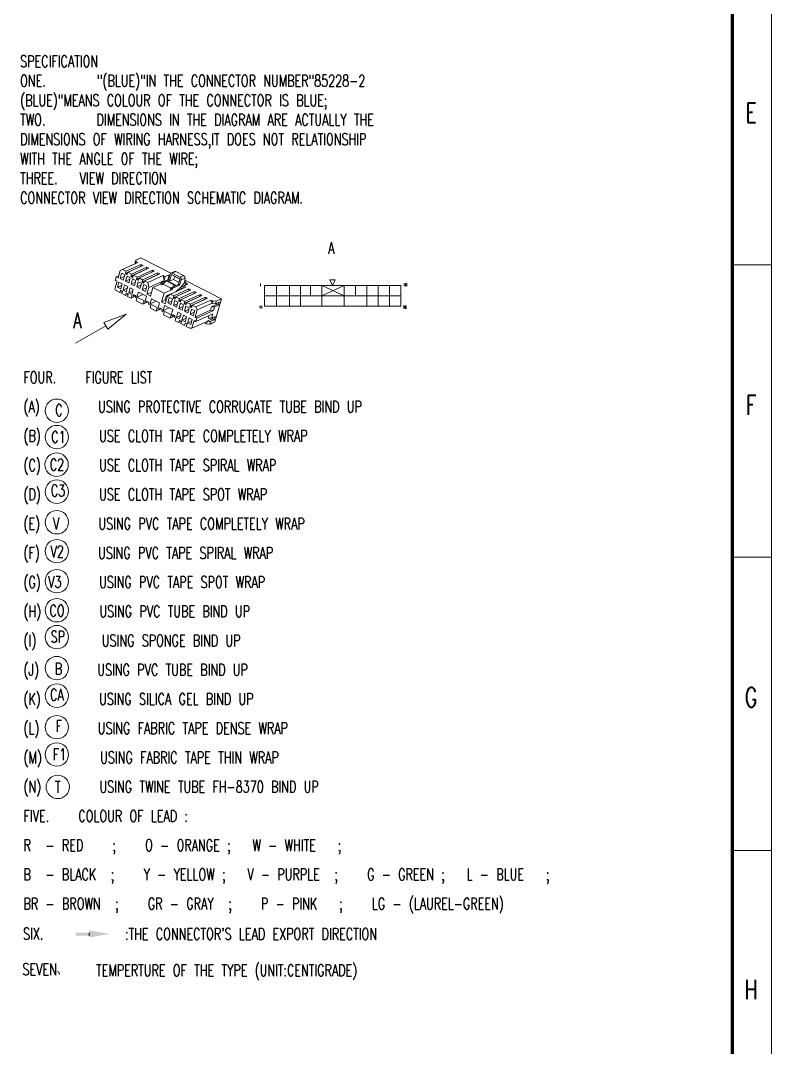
# Model space of a CAD drawing. Header units: millimetres. Extents: x 3123 to 4312, y 321 to 1162.
# Drawn here: x 4118.9 to 4311.6, y 584.9 to 848.4 of the extents above; entities that cross this region are included whole.
import ezdxf

# ---------------------------------------------------------------- set-up
doc = ezdxf.new("R2010")
doc.units = ezdxf.units.MM
doc.layers.add('0Filament', color=7, linetype='Continuous', lineweight=20)
doc.layers.add('2FRAM', color=2, linetype='Continuous', lineweight=70)
doc.styles.add('HZ', font='TXT', dxfattribs={"width": 0.7, "height": 4, "bigfont": 'HZTXT'})

msp = doc.modelspace()

# ---------------------------------------------------------------- hatches: boundary and pattern name
at = {"layer": '0Filament'}
msp.add_hatch(color=256, dxfattribs=at).paths.add_polyline_path([(4136.489, 614.388), (4133.083, 614.388), (4133.083, 613.612), (4136.489, 613.612)])

# ---------------------------------------------------------------- linework, layer by layer
for p, q in [((4311.557, 321.382), (4311.557, 1162.382)), ((4311.555, 785.712), (4301.653, 785.712)), ((4161.047, 781.79), (4170.439, 776.994)), ((4140.284, 770.969), (4145.98, 773.103)), ((4145.98, 773.103), (4141.284, 769.237)), ((4140.284, 770.969), (4141.284, 769.237)), ((4311.557, 710.682), (4301.654, 710.682)), ((4311.583, 635.441), (4301.598, 635.441))]:
    msp.add_line(p, q, dxfattribs=at)
at = {"layer": '0Filament', "ltscale": 0.214814}
for p, q in [((4144.447, 784.231), (4148.36, 786.007)), ((4145.086, 784.507), (4148.998, 786.283)), ((4151.156, 784.578), (4147.244, 782.803)), ((4152.734, 784.375), (4148.821, 782.6)), ((4153.224, 784.125), (4149.311, 782.349)), ((4151.577, 781.192), (4155.49, 782.968)), ((4157.375, 778.232), (4161.287, 780.007)), ((4163.405, 778.324), (4159.492, 776.548)), ((4163.553, 778.85), (4159.641, 777.075)), ((4164.043, 778.6), (4160.131, 776.824)), ((4164.982, 778.12), (4161.07, 776.345)), ((4163.866, 774.917), (4167.779, 776.692)), ((4162.885, 769.445), (4166.797, 771.221))]:
    msp.add_line(p, q, dxfattribs=at)
at = {"layer": '0Filament', "ltscale": 0.214816}
for p, q in [((4149.727, 785.308), (4145.815, 783.533)), ((4149.876, 785.835), (4145.964, 784.059)), ((4150.366, 785.585), (4146.453, 783.809)), ((4151.305, 785.105), (4147.392, 783.329)), ((4151.795, 784.855), (4147.882, 783.079)), ((4152.585, 783.849), (4148.673, 782.073)), ((4154.014, 783.119), (4150.102, 781.343)), ((4154.163, 783.646), (4150.25, 781.87)), ((4154.653, 783.395), (4150.74, 781.62)), ((4151.83, 779.933), (4155.742, 781.709)), ((4161.976, 779.053), (4158.063, 777.278)), ((4162.124, 779.58), (4158.212, 777.804)), ((4164.834, 777.594), (4160.921, 775.818)), ((4165.472, 777.87), (4161.56, 776.095)), ((4166.411, 777.391), (4162.499, 775.615)), ((4166.263, 776.864), (4162.35, 775.089)), ((4166.901, 777.141), (4162.989, 775.365)), ((4164.208, 774.14), (4168.12, 775.916))]:
    msp.add_line(p, q, dxfattribs=at)
at = {"layer": '0Filament', "ltscale": 0.034189}
for p, q in [((4148.476, 786.952), (4148.291, 786.294)), ((4147.453, 777.828), (4147.268, 777.169)), ((4148.76, 777.16), (4148.574, 776.502)), ((4150.475, 776.285), (4150.289, 775.626)), ((4152.353, 775.326), (4152.167, 774.667)), ((4168.12, 775.801), (4168.305, 776.459)), ((4169.135, 776.402), (4168.949, 775.744)), ((4153.719, 773.875), (4153.904, 774.533)), ((4155.597, 772.916), (4155.782, 773.574)), ((4157.311, 772.04), (4157.497, 772.699)), ((4158.618, 771.373), (4158.803, 772.031)), ((4167.664, 771.181), (4167.478, 770.523))]:
    msp.add_line(p, q, dxfattribs=at)
at = {"layer": '0Filament', "ltscale": 0.014991}
msp.add_line((4148.341, 785.998), (4148.291, 786.294), dxfattribs=at)
at = {"layer": '0Filament', "ltscale": 0.027351}
for p, q in [((4148.36, 786.007), (4148.508, 786.533)), ((4149.727, 785.308), (4149.876, 785.835)), ((4145.964, 784.059), (4145.815, 783.533)), ((4146.453, 783.809), (4146.305, 783.282)), ((4147.882, 783.079), (4147.734, 782.553)), ((4152.585, 783.849), (4152.734, 784.375)), ((4154.014, 783.119), (4154.163, 783.646)), ((4148.821, 782.6), (4148.673, 782.073)), ((4150.25, 781.87), (4150.102, 781.343)), ((4150.74, 781.62), (4150.592, 781.093)), ((4144.579, 779.145), (4144.43, 778.618)), ((4146.008, 778.415), (4145.859, 777.889)), ((4146.498, 778.165), (4146.349, 777.638)), ((4158.063, 777.278), (4158.212, 777.804)), ((4161.976, 779.053), (4162.124, 779.58)), ((4164.834, 777.594), (4164.982, 778.12)), ((4166.263, 776.864), (4166.411, 777.391)), ((4159.492, 776.548), (4159.641, 777.075)), ((4159.982, 776.298), (4160.131, 776.824)), ((4160.921, 775.818), (4161.07, 776.345)), ((4161.411, 775.568), (4161.56, 776.095)), ((4162.35, 775.089), (4162.499, 775.615)), ((4162.84, 774.838), (4162.989, 775.365)), ((4168.12, 775.916), (4168.269, 776.442)), ((4160.026, 770.654), (4160.175, 771.18)), ((4160.966, 770.174), (4161.114, 770.701)), ((4161.455, 769.924), (4161.604, 770.451))]:
    msp.add_line(p, q, dxfattribs=at)
at = {"layer": '0Filament', "ltscale": 0.034777}
for p, q in [((4148.36, 786.007), (4148.998, 786.283)), ((4144.447, 784.231), (4145.086, 784.507))]:
    msp.add_line(p, q, dxfattribs=at)
at = {"layer": '0Filament', "ltscale": 0.071605}
for p, q in [((4149.78, 787.544), (4148.476, 786.952)), ((4170.439, 776.994), (4169.135, 776.402)), ((4168.782, 771.115), (4167.478, 770.523))]:
    msp.add_line(p, q, dxfattribs=at)
at = {"layer": '0Filament', "ltscale": 0.020395}
msp.add_line((4148.545, 786.55), (4148.476, 786.952), dxfattribs=at)
at = {"layer": '0Filament', "ltscale": 0.002009}
for p, q in [((4148.545, 786.55), (4148.508, 786.533)), ((4168.305, 776.459), (4168.269, 776.442))]:
    msp.add_line(p, q, dxfattribs=at)
at = {"layer": '0Filament', "ltscale": 0.027506}
for p, q in [((4148.998, 786.283), (4148.508, 786.533)), ((4149.876, 785.835), (4150.366, 785.585)), ((4151.305, 785.105), (4151.795, 784.855)), ((4152.734, 784.375), (4153.224, 784.125)), ((4154.163, 783.646), (4154.653, 783.395)), ((4162.614, 779.33), (4162.124, 779.58)), ((4164.043, 778.6), (4163.553, 778.85)), ((4166.901, 777.141), (4166.411, 777.391)), ((4168.269, 776.442), (4167.779, 776.692))]:
    msp.add_line(p, q, dxfattribs=at)
at = {"layer": '0Filament', "ltscale": 0.000609419}
for p, q in [((4149.727, 785.308), (4149.732, 785.297)), ((4166.267, 776.853), (4166.263, 776.864))]:
    msp.add_line(p, q, dxfattribs=at)
at = {"layer": '0Filament', "ltscale": 0.43274}
for p, q in [((4149.78, 787.544), (4157.488, 783.608)), ((4181.478, 775.113), (4181.478, 780.453)), ((4181.478, 780.453), (4216.448, 780.453)), ((4184.628, 775.113), (4184.628, 780.453)), ((4187.906, 775.113), (4187.906, 780.453)), ((4190.734, 775.113), (4190.734, 780.453)), ((4193.306, 777.783), (4193.306, 780.453)), ((4196.198, 775.113), (4196.198, 780.453)), ((4201.984, 777.783), (4196.198, 780.453)), ((4196.198, 777.783), (4201.984, 780.453)), ((4198.271, 781.837), (4199.655, 781.837)), ((4198.271, 781.837), (4198.963, 780.453)), ((4198.963, 780.453), (4199.655, 781.837)), ((4201.984, 775.113), (4201.984, 780.453)), ((4204.877, 777.783), (4204.877, 780.453)), ((4207.769, 775.113), (4207.769, 780.453)), ((4210.662, 775.113), (4210.662, 780.453)), ((4213.555, 775.113), (4213.555, 780.453)), ((4216.448, 775.113), (4216.448, 780.453)), ((4181.478, 777.783), (4216.448, 777.783)), ((4181.478, 775.113), (4216.448, 775.113))]:
    msp.add_line(p, q, dxfattribs=at)
at = {"layer": '0Filament', "ltscale": 0.032344}
msp.add_line((4144.068, 782.885), (4143.479, 782.618), dxfattribs=at)
at = {"layer": '0Filament', "ltscale": 0.09573}
msp.add_line((4143.928, 782.388), (4144.447, 784.231), dxfattribs=at)
at = {"layer": '0Filament', "ltscale": 0.068379}
for p, q in [((4144.82, 783.564), (4144.449, 782.248)), ((4144.177, 781.282), (4143.806, 779.966)), ((4146.422, 780.136), (4146.052, 778.819)), ((4147.065, 782.417), (4146.694, 781.101)), ((4147.678, 782.105), (4147.307, 780.788)), ((4149.923, 780.958), (4149.552, 779.642)), ((4151.24, 777.675), (4150.869, 776.359)), ((4152.526, 777.019), (4152.155, 775.702)), ((4154.608, 775.955), (4154.237, 774.639)), ((4155.894, 775.299), (4155.524, 773.982)), ((4156.697, 775.993), (4157.068, 777.309)), ((4158.943, 774.846), (4159.314, 776.163)), ((4159.555, 774.533), (4159.926, 775.85)), ((4160.984, 773.804), (4161.355, 775.12)), ((4160.341, 771.522), (4160.712, 772.838)), ((4161.801, 773.387), (4162.172, 774.703)), ((4162.587, 770.375), (4162.958, 771.692))]:
    msp.add_line(p, q, dxfattribs=at)
at = {"layer": '0Filament', "ltscale": 0.058808}
for p, q in [((4144.449, 782.248), (4145.52, 782.734)), ((4145.878, 781.518), (4146.949, 782.004)), ((4148.736, 780.059), (4149.807, 780.545)), ((4145.235, 779.236), (4146.306, 779.722)), ((4146.664, 778.507), (4147.735, 778.993)), ((4150.165, 779.329), (4151.236, 779.815)), ((4156.697, 775.993), (4157.768, 776.479)), ((4160.984, 773.804), (4162.055, 774.29)), ((4161.77, 770.792), (4162.841, 771.279))]:
    msp.add_line(p, q, dxfattribs=at)
at = {"layer": '0Filament', "ltscale": 0.045844}
for p, q in [((4144.82, 783.564), (4145.636, 783.147)), ((4145.878, 781.518), (4146.694, 781.101)), ((4150.536, 780.645), (4151.352, 780.228)), ((4146.664, 778.507), (4147.481, 778.09)), ((4147.035, 779.823), (4147.851, 779.406)), ((4150.165, 779.329), (4150.981, 778.912)), ((4157.068, 777.309), (4157.885, 776.892)), ((4158.126, 775.263), (4158.943, 774.846)), ((4159.926, 775.85), (4160.743, 775.433)), ((4161.355, 775.12), (4162.172, 774.703)), ((4158.912, 772.252), (4159.729, 771.835)), ((4159.283, 773.568), (4160.1, 773.151)), ((4160.984, 773.804), (4161.801, 773.387)), ((4162.413, 773.074), (4163.23, 772.657)), ((4162.784, 774.39), (4163.601, 773.973))]:
    msp.add_line(p, q, dxfattribs=at)
at = {"layer": '0Filament', "ltscale": 0.049281}
msp.add_line((4145.086, 784.507), (4145.964, 784.059), dxfattribs=at)
at = {"layer": '0Filament', "ltscale": 0.068378}
for p, q in [((4145.636, 783.147), (4145.266, 781.831)), ((4146.249, 782.834), (4145.878, 781.518)), ((4144.993, 780.865), (4144.623, 779.549)), ((4145.606, 780.553), (4145.235, 779.236)), ((4148.494, 781.688), (4148.123, 780.371)), ((4149.107, 781.375), (4148.736, 780.059)), ((4150.536, 780.645), (4150.165, 779.329)), ((4151.352, 780.228), (4150.981, 778.912)), ((4147.035, 779.823), (4146.664, 778.507)), ((4147.851, 779.406), (4147.481, 778.09)), ((4149.158, 778.739), (4148.787, 777.423)), ((4157.514, 775.576), (4157.885, 776.892)), ((4158.126, 775.263), (4158.497, 776.579)), ((4160.372, 774.116), (4160.743, 775.433)), ((4157.977, 774.235), (4157.606, 772.919)), ((4158.912, 772.252), (4159.283, 773.568)), ((4159.729, 771.835), (4160.1, 773.151)), ((4161.158, 771.105), (4161.529, 772.421)), ((4161.77, 770.792), (4162.141, 772.109)), ((4162.413, 773.074), (4162.784, 774.39)), ((4163.23, 772.657), (4163.601, 773.973))]:
    msp.add_line(p, q, dxfattribs=at)
at = {"layer": '0Filament', "ltscale": 0.007071}
for p, q in [((4145.872, 783.403), (4145.815, 783.533)), ((4148.73, 781.944), (4148.673, 782.073)), ((4150.159, 781.214), (4150.102, 781.343)), ((4146.441, 778.294), (4146.498, 778.165)), ((4148.515, 777.701), (4148.458, 777.83)), ((4151.863, 775.991), (4151.806, 776.121)), ((4158.12, 777.148), (4158.063, 777.278)), ((4159.549, 776.419), (4159.492, 776.548)), ((4160.978, 775.689), (4160.921, 775.818)), ((4162.407, 774.959), (4162.35, 775.089)), ((4155.293, 774.24), (4155.236, 774.369)), ((4160.118, 771.31), (4160.175, 771.18))]:
    msp.add_line(p, q, dxfattribs=at)
at = {"layer": '0Filament', "ltscale": 0.029403}
for p, q in [((4146.408, 783.646), (4145.872, 783.403)), ((4150.694, 781.457), (4150.159, 781.214))]:
    msp.add_line(p, q, dxfattribs=at)
at = {"layer": '0Filament', "ltscale": 0.018336}
for p, q in [((4146.199, 783.236), (4145.872, 783.403)), ((4150.486, 781.047), (4150.159, 781.214)), ((4155.49, 781.006), (4155.164, 781.173)), ((4157.212, 781.787), (4156.885, 781.954))]:
    msp.add_line(p, q, dxfattribs=at)
at = {"layer": '0Filament', "ltscale": 0.005882}
for p, q in [((4146.306, 783.285), (4146.199, 783.236)), ((4149.164, 781.826), (4149.057, 781.777)), ((4161.412, 775.571), (4161.305, 775.522))]:
    msp.add_line(p, q, dxfattribs=at)
at = {"layer": '0Filament', "ltscale": 0.005796}
for p, q in [((4146.305, 783.282), (4146.199, 783.236)), ((4147.734, 782.553), (4147.628, 782.507)), ((4149.163, 781.823), (4149.057, 781.777)), ((4150.592, 781.093), (4150.486, 781.047)), ((4144.579, 779.145), (4144.685, 779.191)), ((4146.008, 778.415), (4146.114, 778.461)), ((4148.009, 778.06), (4147.903, 778.013)), ((4151.275, 776.392), (4151.169, 776.346)), ((4158.553, 777.028), (4158.447, 776.982)), ((4159.982, 776.298), (4159.876, 776.252)), ((4161.411, 775.568), (4161.305, 775.522)), ((4154.705, 774.64), (4154.598, 774.594)), ((4158.053, 772.931), (4157.946, 772.885)), ((4159.685, 771.431), (4159.791, 771.477)), ((4161.114, 770.701), (4161.22, 770.747))]:
    msp.add_line(p, q, dxfattribs=at)
at = {"layer": '0Filament', "ltscale": 0.045843}
for p, q in [((4146.249, 782.834), (4147.065, 782.417)), ((4145.606, 780.553), (4146.422, 780.136)), ((4147.307, 780.788), (4148.123, 780.371)), ((4149.107, 781.375), (4149.923, 780.958)), ((4143.806, 779.966), (4144.623, 779.549)), ((4156.697, 775.993), (4157.514, 775.576)), ((4158.497, 776.579), (4159.314, 776.163)), ((4159.555, 774.533), (4160.372, 774.116)), ((4162.141, 772.109), (4162.958, 771.692)), ((4160.341, 771.522), (4161.158, 771.105))]:
    msp.add_line(p, q, dxfattribs=at)
at = {"layer": '0Filament', "ltscale": 0.052719}
for p, q in [((4146.453, 783.809), (4147.392, 783.329)), ((4149.311, 782.349), (4150.25, 781.87)), ((4151.329, 778.157), (4152.268, 777.678)), ((4160.131, 776.824), (4161.07, 776.345)), ((4161.56, 776.095), (4162.499, 775.615)), ((4160.026, 770.654), (4160.966, 770.174)), ((4161.455, 769.924), (4162.394, 769.445))]:
    msp.add_line(p, q, dxfattribs=at)
at = {"layer": '0Filament', "ltscale": 0.027352}
for p, q in [((4147.392, 783.329), (4147.244, 782.803)), ((4151.156, 784.578), (4151.305, 785.105)), ((4149.311, 782.349), (4149.163, 781.823)), ((4145.069, 778.895), (4144.92, 778.368)), ((4158.553, 777.028), (4158.702, 777.554)), ((4163.405, 778.324), (4163.553, 778.85)), ((4159.537, 770.904), (4159.685, 771.431))]:
    msp.add_line(p, q, dxfattribs=at)
at = {"layer": '0Filament', "ltscale": 0.00707}
for p, q in [((4147.301, 782.673), (4147.244, 782.803)), ((4145.012, 779.024), (4145.069, 778.895)), ((4158.559, 772.572), (4158.502, 772.701)), ((4161.547, 770.58), (4161.604, 770.451))]:
    msp.add_line(p, q, dxfattribs=at)
at = {"layer": '0Filament', "ltscale": 0.029405}
for p, q in [((4147.837, 782.916), (4147.301, 782.673)), ((4149.266, 782.187), (4148.73, 781.944)), ((4158.656, 777.391), (4158.12, 777.148)), ((4160.085, 776.662), (4159.549, 776.419)), ((4161.514, 775.932), (4160.978, 775.689)), ((4162.943, 775.202), (4162.407, 774.959))]:
    msp.add_line(p, q, dxfattribs=at)
at = {"layer": '0Filament', "ltscale": 0.018338}
for p, q in [((4147.628, 782.507), (4147.301, 782.673)), ((4149.057, 781.777), (4148.73, 781.944)), ((4155.145, 780.62), (4154.819, 780.787)), ((4159.743, 780.495), (4159.416, 780.661)), ((4161.473, 780.919), (4161.8, 780.752)), ((4144.685, 779.191), (4145.012, 779.024)), ((4146.114, 778.461), (4146.441, 778.294)), ((4157.676, 779.327), (4157.35, 779.494)), ((4158.022, 779.713), (4157.695, 779.88)), ((4158.447, 776.982), (4158.12, 777.148)), ((4159.876, 776.252), (4159.549, 776.419)), ((4161.305, 775.522), (4160.978, 775.689)), ((4162.734, 774.792), (4162.407, 774.959)), ((4159.791, 771.477), (4160.118, 771.31)), ((4161.22, 770.747), (4161.547, 770.58))]:
    msp.add_line(p, q, dxfattribs=at)
at = {"layer": '0Filament', "ltscale": 0.052721}
for p, q in [((4147.882, 783.079), (4148.821, 782.6)), ((4158.702, 777.554), (4159.641, 777.075)), ((4155.126, 776.218), (4156.065, 775.739))]:
    msp.add_line(p, q, dxfattribs=at)
at = {"layer": '0Filament', "ltscale": 0.000608721}
for p, q in [((4151.156, 784.578), (4151.161, 784.567)), ((4161.981, 779.042), (4161.976, 779.053)), ((4163.409, 778.313), (4163.405, 778.324))]:
    msp.add_line(p, q, dxfattribs=at)
at = {"layer": '0Filament', "ltscale": 0.000608106}
for p, q in [((4152.585, 783.849), (4152.59, 783.838)), ((4164.838, 777.583), (4164.834, 777.594))]:
    msp.add_line(p, q, dxfattribs=at)
at = {"layer": '0Filament', "ltscale": 0.000608805}
msp.add_line((4154.014, 783.119), (4154.019, 783.108), dxfattribs=at)
at = {"layer": '0Filament', "ltscale": 0.064202}
for p, q in [((4155.49, 782.968), (4155.742, 781.709)), ((4151.577, 781.192), (4151.83, 779.933))]:
    msp.add_line(p, q, dxfattribs=at)
at = {"layer": '0Filament', "ltscale": 0.029798}
for p, q in [((4155.49, 782.968), (4156.02, 782.697)), ((4160.756, 780.278), (4161.287, 780.007)), ((4151.806, 776.121), (4151.275, 776.392)), ((4155.236, 774.369), (4154.705, 774.64))]:
    msp.add_line(p, q, dxfattribs=at)
at = {"layer": '0Filament', "ltscale": 0.051322}
msp.add_line((4155.742, 781.709), (4156.02, 782.697), dxfattribs=at)
at = {"layer": '0Filament', "ltscale": 0.057285}
for p, q in [((4157.064, 783.17), (4156.02, 782.697)), ((4161.8, 780.752), (4160.756, 780.278))]:
    msp.add_line(p, q, dxfattribs=at)
at = {"layer": '0Filament', "ltscale": 0.067625}
msp.add_line((4157.064, 783.17), (4156.697, 781.869), dxfattribs=at)
at = {"layer": '0Filament', "ltscale": 0.072937}
for p, q in [((4156.885, 781.954), (4157.281, 783.358)), ((4159.743, 780.495), (4160.139, 781.899))]:
    msp.add_line(p, q, dxfattribs=at)
at = {"layer": '0Filament', "ltscale": 0.008064}
msp.add_line((4157.064, 783.17), (4157.207, 783.097), dxfattribs=at)
at = {"layer": '0Filament', "ltscale": 0.074706}
for p, q in [((4157.212, 781.787), (4157.617, 783.225)), ((4159.416, 780.661), (4159.822, 782.1))]:
    msp.add_line(p, q, dxfattribs=at)
at = {"layer": '0Filament', "ltscale": 0.051281}
msp.add_line((4158.416, 784.029), (4157.482, 783.605), dxfattribs=at)
at = {"layer": '0Filament', "ltscale": 0.123776}
for p, q in [((4157.617, 783.225), (4159.822, 782.1)), ((4158.46, 780.495), (4156.255, 781.621)), ((4158.59, 780.554), (4156.385, 781.68))]:
    msp.add_line(p, q, dxfattribs=at)
at = {"layer": '0Filament', "ltscale": 0.050123}
for p, q in [((4157.813, 783.588), (4158.726, 784.003)), ((4160.767, 782.96), (4159.854, 782.546))]:
    msp.add_line(p, q, dxfattribs=at)
at = {"layer": '0Filament', "ltscale": 0.114608}
for p, q in [((4159.854, 782.546), (4157.813, 783.588)), ((4160.767, 782.96), (4158.726, 784.003))]:
    msp.add_line(p, q, dxfattribs=at)
at = {"layer": '0Filament', "ltscale": 0.013681}
msp.add_line((4158.477, 782.786), (4158.44, 782.515), dxfattribs=at)
at = {"layer": '0Filament', "ltscale": 0.074931}
msp.add_line((4158.466, 782.706), (4159.8, 782.024), dxfattribs=at)
at = {"layer": '0Filament', "ltscale": 0.102568}
msp.add_line((4143.124, 779.536), (4143.681, 781.511), dxfattribs=at)
at = {"layer": '0Filament', "ltscale": 0.045585}
for p, q in [((4143.232, 781.74), (4143.479, 782.618)), ((4167.637, 774.089), (4167.885, 774.967)), ((4168.715, 774.91), (4168.467, 774.033)), ((4163.89, 771.19), (4164.138, 772.068))]:
    msp.add_line(p, q, dxfattribs=at)
at = {"layer": '0Filament', "ltscale": 0.025213}
for p, q in [((4143.232, 781.74), (4143.681, 781.511)), ((4143.479, 782.618), (4143.928, 782.388)), ((4163.441, 771.42), (4163.89, 771.19)), ((4168.18, 771.848), (4168.629, 771.619))]:
    msp.add_line(p, q, dxfattribs=at)
at = {"layer": '0Filament', "ltscale": 0.05881}
for p, q in [((4143.806, 779.966), (4144.877, 780.452)), ((4147.307, 780.788), (4148.378, 781.274)), ((4158.126, 775.263), (4159.197, 775.749)), ((4159.555, 774.533), (4160.626, 775.02)), ((4158.912, 772.252), (4159.983, 772.738)), ((4162.413, 773.074), (4163.484, 773.56)), ((4160.341, 771.522), (4161.412, 772.008))]:
    msp.add_line(p, q, dxfattribs=at)
at = {"layer": '0Filament', "ltscale": 0.045842}
for p, q in [((4144.177, 781.282), (4144.993, 780.865)), ((4144.449, 782.248), (4145.266, 781.831)), ((4147.678, 782.105), (4148.494, 781.688)), ((4148.736, 780.059), (4149.552, 779.642)), ((4145.235, 779.236), (4146.052, 778.819)), ((4160.712, 772.838), (4161.529, 772.421)), ((4161.77, 770.792), (4162.587, 770.375))]:
    msp.add_line(p, q, dxfattribs=at)
at = {"layer": '0Filament', "ltscale": 0.00588}
for p, q in [((4147.735, 782.555), (4147.628, 782.507)), ((4158.554, 777.03), (4158.447, 776.982)), ((4159.983, 776.3), (4159.876, 776.252)), ((4162.841, 774.841), (4162.734, 774.792))]:
    msp.add_line(p, q, dxfattribs=at)
at = {"layer": '0Filament', "ltscale": 0.005881}
msp.add_line((4150.593, 781.096), (4150.486, 781.047), dxfattribs=at)
at = {"layer": '0Filament', "ltscale": 0.04699}
msp.add_line((4150.74, 781.62), (4151.577, 781.192), dxfattribs=at)
at = {"layer": '0Filament', "ltscale": 0.105414}
for p, q in [((4154.819, 780.787), (4152.899, 779.915)), ((4157.676, 779.327), (4155.757, 778.456))]:
    msp.add_line(p, q, dxfattribs=at)
at = {"layer": '0Filament', "ltscale": 0.025904}
for p, q in [((4155.164, 781.173), (4154.819, 780.787)), ((4155.852, 781.17), (4155.507, 780.784))]:
    msp.add_line(p, q, dxfattribs=at)
at = {"layer": '0Filament', "ltscale": 0.025903}
for p, q in [((4155.49, 781.006), (4155.145, 780.62)), ((4157.695, 779.88), (4157.35, 779.494)), ((4158.022, 779.713), (4157.676, 779.327))]:
    msp.add_line(p, q, dxfattribs=at)
at = {"layer": '0Filament', "ltscale": 0.01987}
msp.add_line((4155.507, 780.784), (4155.145, 780.62), dxfattribs=at)
at = {"layer": '0Filament', "ltscale": 0.094519}
for p, q in [((4156.885, 781.954), (4155.164, 781.173)), ((4159.743, 780.495), (4158.022, 779.713))]:
    msp.add_line(p, q, dxfattribs=at)
at = {"layer": '0Filament', "ltscale": 0.019872}
for p, q in [((4155.852, 781.17), (4155.49, 781.006)), ((4158.057, 780.044), (4157.695, 779.88))]:
    msp.add_line(p, q, dxfattribs=at)
at = {"layer": '0Filament', "ltscale": 0.115485}
msp.add_line((4157.564, 779.734), (4155.507, 780.784), dxfattribs=at)
at = {"layer": '0Filament', "ltscale": 0.030221}
for p, q in [((4156.255, 781.621), (4155.852, 781.17)), ((4158.46, 780.495), (4158.057, 780.044))]:
    msp.add_line(p, q, dxfattribs=at)
at = {"layer": '0Filament', "ltscale": 0.00716}
for p, q in [((4156.385, 781.68), (4156.255, 781.621)), ((4158.59, 780.554), (4158.46, 780.495))]:
    msp.add_line(p, q, dxfattribs=at)
at = {"layer": '0Filament', "ltscale": 0.030122}
msp.add_line((4157.212, 781.787), (4156.663, 781.538), dxfattribs=at)
at = {"layer": '0Filament', "ltscale": 0.067138}
msp.add_line((4158.124, 781.972), (4156.901, 781.417), dxfattribs=at)
at = {"layer": '0Filament', "ltscale": 0.023647}
msp.add_line((4158.488, 780.24), (4158.057, 780.044), dxfattribs=at)
at = {"layer": '0Filament', "ltscale": 0.019928}
msp.add_line((4158.375, 782.282), (4158.124, 781.972), dxfattribs=at)
at = {"layer": '0Filament', "ltscale": 0.081558}
msp.add_line((4158.124, 781.972), (4159.577, 781.23), dxfattribs=at)
at = {"layer": '0Filament', "ltscale": 0.01214}
for p, q in [((4158.375, 782.282), (4158.44, 782.515)), ((4160.906, 780.989), (4160.972, 781.223))]:
    msp.add_line(p, q, dxfattribs=at)
at = {"layer": '0Filament', "ltscale": 0.051}
msp.add_line((4159.416, 780.661), (4158.488, 780.24), dxfattribs=at)
at = {"layer": '0Filament', "ltscale": 0.016533}
msp.add_line((4158.59, 780.554), (4158.488, 780.24), dxfattribs=at)
at = {"layer": '0Filament', "ltscale": 0.066593}
msp.add_line((4160.906, 780.989), (4160.068, 779.953), dxfattribs=at)
at = {"layer": '0Filament', "ltscale": 0.053937}
msp.add_line((4161.121, 782.345), (4160.139, 781.899), dxfattribs=at)
at = {"layer": '0Filament', "ltscale": 0.021432}
msp.add_line((4160.695, 780.062), (4160.313, 780.257), dxfattribs=at)
at = {"layer": '0Filament', "ltscale": 0.030493}
msp.add_line((4160.591, 779.691), (4160.756, 780.278), dxfattribs=at)
at = {"layer": '0Filament', "ltscale": 0.056592}
msp.add_line((4161.121, 782.345), (4160.972, 781.223), dxfattribs=at)
at = {"layer": '0Filament', "ltscale": 0.018434}
msp.add_line((4160.997, 781.413), (4161.325, 781.246), dxfattribs=at)
at = {"layer": '0Filament', "ltscale": 0.042221}
msp.add_line((4161.325, 781.246), (4161.096, 780.433), dxfattribs=at)
at = {"layer": '0Filament', "ltscale": 0.017929}
msp.add_line((4161.325, 781.246), (4161.473, 780.919), dxfattribs=at)
at = {"layer": '0Filament', "ltscale": 0.018765}
msp.add_line((4161.473, 780.919), (4161.371, 780.557), dxfattribs=at)
at = {"layer": '0Filament', "ltscale": 0.017676}
msp.add_line((4143.124, 779.536), (4143.267, 779.213), dxfattribs=at)
at = {"layer": '0Filament', "ltscale": 0.065326}
msp.add_line((4143.267, 779.213), (4144.43, 778.618), dxfattribs=at)
at = {"layer": '0Filament', "ltscale": 0.034779}
for p, q in [((4144.43, 778.618), (4145.064, 778.906)), ((4145.859, 777.889), (4146.493, 778.176)), ((4159.537, 770.904), (4160.17, 771.192)), ((4162.394, 769.445), (4162.885, 769.445))]:
    msp.add_line(p, q, dxfattribs=at)
at = {"layer": '0Filament', "ltscale": 0.05272}
msp.add_line((4144.92, 778.368), (4145.859, 777.889), dxfattribs=at)
at = {"layer": '0Filament', "ltscale": 0.051573}
for p, q in [((4146.349, 777.638), (4147.268, 777.169)), ((4158.618, 771.373), (4159.537, 770.904))]:
    msp.add_line(p, q, dxfattribs=at)
at = {"layer": '0Filament', "ltscale": 0.067787}
msp.add_line((4147.268, 777.169), (4148.502, 777.73), dxfattribs=at)
at = {"layer": '0Filament', "ltscale": 0.019484}
for p, q in [((4147.453, 777.828), (4147.8, 777.65)), ((4148.413, 777.338), (4148.76, 777.16)), ((4157.497, 772.699), (4157.844, 772.521)), ((4158.456, 772.209), (4158.803, 772.031))]:
    msp.add_line(p, q, dxfattribs=at)
at = {"layer": '0Filament', "ltscale": 0.018866}
for p, q in [((4147.903, 778.013), (4147.8, 777.65)), ((4157.844, 772.521), (4157.946, 772.885))]:
    msp.add_line(p, q, dxfattribs=at)
at = {"layer": '0Filament', "ltscale": 0.029366}
for p, q in [((4147.8, 777.65), (4148.335, 777.893)), ((4151.067, 775.982), (4151.601, 776.225)), ((4154.496, 774.231), (4155.031, 774.474)), ((4157.844, 772.521), (4158.379, 772.764))]:
    msp.add_line(p, q, dxfattribs=at)
at = {"layer": '0Filament', "ltscale": 0.025215}
for p, q in [((4148.458, 777.83), (4148.009, 778.06)), ((4169.23, 775.578), (4169.68, 775.348)), ((4158.502, 772.701), (4158.053, 772.931))]:
    msp.add_line(p, q, dxfattribs=at)
at = {"layer": '0Filament', "ltscale": 0.018868}
for p, q in [((4148.515, 777.701), (4148.413, 777.338)), ((4154.496, 774.231), (4154.598, 774.594)), ((4158.456, 772.209), (4158.559, 772.572))]:
    msp.add_line(p, q, dxfattribs=at)
at = {"layer": '0Filament', "ltscale": 0.085718}
for p, q in [((4148.787, 777.423), (4150.348, 778.131)), ((4152.155, 775.702), (4153.716, 776.411))]:
    msp.add_line(p, q, dxfattribs=at)
at = {"layer": '0Filament', "ltscale": 0.1169}
for p, q in [((4148.787, 777.423), (4150.869, 776.359)), ((4152.155, 775.702), (4154.237, 774.639)), ((4152.526, 777.019), (4154.608, 775.955)), ((4155.894, 775.299), (4157.977, 774.235))]:
    msp.add_line(p, q, dxfattribs=at)
at = {"layer": '0Filament', "ltscale": 0.116899}
for p, q in [((4149.158, 778.739), (4151.24, 777.675)), ((4155.524, 773.982), (4157.606, 772.919))]:
    msp.add_line(p, q, dxfattribs=at)
at = {"layer": '0Filament', "ltscale": 0.092272}
msp.add_line((4151.83, 779.933), (4151.329, 778.157), dxfattribs=at)
at = {"layer": '0Filament', "ltscale": 0.067629}
msp.add_line((4152.561, 778.716), (4151.329, 778.157), dxfattribs=at)
at = {"layer": '0Filament', "ltscale": 0.116243}
msp.add_line((4152.268, 777.678), (4152.899, 779.915), dxfattribs=at)
at = {"layer": '0Filament', "ltscale": 0.160451}
msp.add_line((4155.757, 778.456), (4152.899, 779.915), dxfattribs=at)
at = {"layer": '0Filament', "ltscale": 0.116244}
msp.add_line((4155.126, 776.218), (4155.757, 778.456), dxfattribs=at)
at = {"layer": '0Filament', "ltscale": 0.092273}
msp.add_line((4156.566, 777.515), (4156.065, 775.739), dxfattribs=at)
at = {"layer": '0Filament', "ltscale": 0.04101}
msp.add_line((4156.544, 777.818), (4157.291, 778.157), dxfattribs=at)
at = {"layer": '0Filament', "ltscale": 0.054054}
msp.add_line((4157.375, 778.232), (4156.566, 777.515), dxfattribs=at)
at = {"layer": '0Filament', "ltscale": 0.046988}
msp.add_line((4157.375, 778.232), (4158.212, 777.804), dxfattribs=at)
at = {"layer": '0Filament', "ltscale": 0.214815}
msp.add_line((4162.614, 779.33), (4158.702, 777.554), dxfattribs=at)
at = {"layer": '0Filament', "ltscale": 0.082202}
msp.add_line((4160.068, 779.953), (4158.817, 778.886), dxfattribs=at)
at = {"layer": '0Filament', "ltscale": 0.026143}
msp.add_line((4160.408, 779.608), (4159.943, 779.846), dxfattribs=at)
at = {"layer": '0Filament', "ltscale": 0.027507}
msp.add_line((4165.472, 777.87), (4164.982, 778.12), dxfattribs=at)
at = {"layer": '0Filament', "ltscale": 0.09627}
for p, q in [((4148.574, 776.502), (4150.289, 775.626)), ((4155.597, 772.916), (4157.311, 772.04))]:
    msp.add_line(p, q, dxfattribs=at)
at = {"layer": '0Filament', "ltscale": 0.072225}
for p, q in [((4150.289, 775.626), (4151.604, 776.223)), ((4153.719, 773.875), (4155.034, 774.472))]:
    msp.add_line(p, q, dxfattribs=at)
at = {"layer": '0Filament', "ltscale": 0.033237}
for p, q in [((4150.475, 776.285), (4151.067, 775.982)), ((4151.761, 775.628), (4152.353, 775.326)), ((4153.904, 774.533), (4154.496, 774.231)), ((4155.19, 773.877), (4155.782, 773.574))]:
    msp.add_line(p, q, dxfattribs=at)
at = {"layer": '0Filament', "ltscale": 0.018867}
for p, q in [((4151.169, 776.346), (4151.067, 775.982)), ((4151.863, 775.991), (4151.761, 775.628)), ((4155.19, 773.877), (4155.293, 774.24))]:
    msp.add_line(p, q, dxfattribs=at)
at = {"layer": '0Filament', "ltscale": 0.060866}
msp.add_line((4155.126, 776.218), (4156.235, 776.721), dxfattribs=at)
at = {"layer": '0Filament', "ltscale": 0.011182}
msp.add_line((4156.235, 776.721), (4156.035, 776.823), dxfattribs=at)
at = {"layer": '0Filament', "ltscale": 0.005795}
msp.add_line((4162.84, 774.838), (4162.734, 774.792), dxfattribs=at)
at = {"layer": '0Filament', "ltscale": 0.049282}
msp.add_line((4162.989, 775.365), (4163.866, 774.917), dxfattribs=at)
at = {"layer": '0Filament', "ltscale": 0.042425}
msp.add_line((4163.866, 774.917), (4164.208, 774.14), dxfattribs=at)
at = {"layer": '0Filament', "ltscale": 0.042426}
msp.add_line((4167.779, 776.692), (4168.12, 775.916), dxfattribs=at)
at = {"layer": '0Filament', "ltscale": 0.073893}
for p, q in [((4167.885, 774.967), (4169.23, 775.578)), ((4166.834, 771.237), (4168.18, 771.848))]:
    msp.add_line(p, q, dxfattribs=at)
at = {"layer": '0Filament', "ltscale": 0.041588}
for p, q in [((4167.885, 774.967), (4168.715, 774.91)), ((4168.12, 775.801), (4168.949, 775.744)), ((4168.305, 776.459), (4169.135, 776.402)), ((4167.637, 774.089), (4168.467, 774.033)), ((4166.834, 771.237), (4167.664, 771.181)), ((4167.069, 772.071), (4167.899, 772.014))]:
    msp.add_line(p, q, dxfattribs=at)
at = {"layer": '0Filament', "ltscale": 0.052988}
msp.add_line((4169.68, 775.348), (4168.715, 774.91), dxfattribs=at)
at = {"layer": '0Filament', "ltscale": 0.305424}
msp.add_line((4170.439, 776.994), (4168.782, 771.115), dxfattribs=at)
at = {"layer": '0Filament', "ltscale": 0.052987}
for p, q in [((4169.914, 776.182), (4168.949, 775.744)), ((4168.864, 772.452), (4167.899, 772.014)), ((4168.629, 771.619), (4167.664, 771.181))]:
    msp.add_line(p, q, dxfattribs=at)
at = {"layer": '0Filament', "ltscale": 0.017504}
for p, q in [((4169.23, 775.578), (4169.325, 775.915)), ((4168.18, 771.848), (4168.275, 772.185))]:
    msp.add_line(p, q, dxfattribs=at)
at = {"layer": '0Filament', "ltscale": 0.043305}
msp.add_line((4169.914, 776.182), (4169.68, 775.348), dxfattribs=at)
at = {"layer": '0Filament', "ltscale": 0.0871}
msp.add_line((4152.167, 774.667), (4153.719, 773.875), dxfattribs=at)
at = {"layer": '0Filament', "ltscale": 0.085717}
msp.add_line((4155.524, 773.982), (4157.085, 774.691), dxfattribs=at)
at = {"layer": '0Filament', "ltscale": 0.067786}
msp.add_line((4157.311, 772.04), (4158.546, 772.601), dxfattribs=at)
at = {"layer": '0Filament', "ltscale": 0.095729}
msp.add_line((4163.689, 772.297), (4164.208, 774.14), dxfattribs=at)
at = {"layer": '0Filament', "ltscale": 0.216823}
msp.add_line((4167.637, 774.089), (4163.689, 772.297), dxfattribs=at)
at = {"layer": '0Filament', "ltscale": 0.025214}
msp.add_line((4163.689, 772.297), (4164.138, 772.068), dxfattribs=at)
at = {"layer": '0Filament', "ltscale": 0.237729}
for p, q in [((4168.22, 773.155), (4163.89, 771.19)), ((4168.467, 774.033), (4164.138, 772.068))]:
    msp.add_line(p, q, dxfattribs=at)
at = {"layer": '0Filament', "ltscale": 0.033459}
msp.add_line((4167.069, 772.071), (4167.25, 772.715), dxfattribs=at)
at = {"layer": '0Filament', "ltscale": 0.059261}
msp.add_line((4168.22, 773.155), (4167.899, 772.014), dxfattribs=at)
at = {"layer": '0Filament', "ltscale": 0.043307}
msp.add_line((4168.864, 772.452), (4168.629, 771.619), dxfattribs=at)
at = {"layer": '0Filament', "ltscale": 0.102567}
msp.add_line((4162.885, 769.445), (4163.441, 771.42), dxfattribs=at)
at = {"layer": '0Filament', "ltscale": 0.030987}
msp.add_line((4166.017, 770.866), (4166.569, 770.585), dxfattribs=at)
at = {"layer": '0Filament', "ltscale": 0.022794}
msp.add_line((4166.692, 771.023), (4166.569, 770.585), dxfattribs=at)
at = {"layer": '0Filament', "ltscale": 0.045584}
msp.add_line((4166.569, 770.585), (4167.478, 770.523), dxfattribs=at)
at = {"layer": '0Filament', "ltscale": 0.002423}
msp.add_line((4166.692, 771.023), (4166.735, 771.001), dxfattribs=at)
at = {"layer": '0Filament', "ltscale": 0.002548}
msp.add_line((4166.721, 771.021), (4166.772, 771.018), dxfattribs=at)
at = {"layer": '0Filament', "ltscale": 0.011396}
msp.add_line((4166.735, 771.001), (4166.797, 771.221), dxfattribs=at)
at = {"layer": '0Filament', "ltscale": 0.011397}
msp.add_line((4166.772, 771.018), (4166.834, 771.237), dxfattribs=at)
at = {"layer": '0Filament', "ltscale": 0.003742}
msp.add_line((4167.651, 770.537), (4167.584, 770.571), dxfattribs=at)
at = {"layer": '0Filament', "ltscale": 0.003153}
msp.add_line((4167.651, 770.537), (4167.648, 770.6), dxfattribs=at)
at = {"layer": '0Filament', "ltscale": 0.028643}
msp.add_line((4168.172, 770.773), (4167.651, 770.537), dxfattribs=at)
at = {"layer": '0Filament', "ltscale": 0.003828}
msp.add_line((4168.193, 770.847), (4168.172, 770.773), dxfattribs=at)
at = {"layer": '0Filament'}
msp.add_lwpolyline([(4140.784, 770.103), (4132.985, 765.6)], dxfattribs=at)
msp.add_lwpolyline([(4136.489, 614.295), (4136.489, 614.295), (4136.489, 613.554), (4136.489, 613.554)], close=True, dxfattribs=at)
for centre in [(4128.231, 748.293), (4128.231, 741.534), (4128.162, 734.449), (4128.231, 727.514), (4128.231, 719.667), (4128.231, 712.246), (4128.231, 704.559), (4128.231, 697.085), (4128.231, 690.194), (4128.231, 682.242), (4128.231, 675.175), (4128.231, 667.091), (4128.231, 660.067), (4128.472, 651.745)]:
    msp.add_circle(centre, 3, dxfattribs=at)
for centre, major_axis, ratio, start_param, end_param in [((4157.689, 783.15), (0.207, -0.455), 0.8196667, 3.1416659, 3.9126444), ((4157.689, 783.15), (0.207, -0.455), 0.8196667, 2.3418481, 3.1416659), ((4158.671, 783.595), (0.299, -0.408), 0.694756, 2.1970532, 2.9968569), ((4160.713, 782.553), (0.299, -0.408), 0.694756, 0.6262568, 2.1970532), ((4159.73, 782.107), (0.207, -0.455), 0.8196667, 0.7710518, 2.3418481), ((4156.389, 777.27), (-0.284, -0.557), 0.3992069, 3.6062114, 6.2831068), ((4156.389, 777.27), (-0.284, -0.557), 0.3992069, 6.2831068, 6.7478042)]:
    msp.add_ellipse(centre, major_axis=major_axis, ratio=ratio, start_param=start_param, end_param=end_param, dxfattribs=at)
msp.add_solid([(4136.489, 614.944), (4141.889, 614.044), (4136.489, 613.144)], dxfattribs=at)
at = {"layer": '2FRAM', "linetype": 'ByBlock'}
msp.add_line((4301.557, 331.382), (4301.557, 1152.382), dxfattribs=at)

# ---------------------------------------------------------------- texts
at = {"layer": '0Filament', "ltscale": 0.43274, "style": 'HZ', "width": 0.67}
for s, height, p in [('1', 0.702, (4180.251, 780.271)), ('10', 0.7024, (4217.114, 780.271)), ('11', 0.7024, (4180.099, 774.497)), ('19', 0.7024, (4216.962, 774.497))]:
    msp.add_text(s, height=height, dxfattribs=at).set_placement(p)
at = {"layer": '0Filament', "style": 'HZ', "width": 0.7}
for s, p in [('SIX.', (4119.566, 612.57)), (":THE CONNECTOR'S LEAD EXPORT DIRECTION", (4145.735, 612.525)), ('SEVEN、', (4119.397, 603.458)), ('TEMPERTURE OF THE TYPE (UNIT:CENTIGRADE)', (4138.296, 603.187))]:
    msp.add_text(s, height=3, dxfattribs=at).set_placement(p)
at = {"layer": '0Filament', "style": 'HZ'}
for s, insert, char_height, width, attachment_point in [('SPECIFICATION\\PONE.       "(BLUE)"IN THE CONNECTOR NUMBER"85228-2\\P(BLUE)"MEANS COLOUR OF THE CONNECTOR IS BLUE;\\PTWO.       DIMENSIONS IN THE DIAGRAM ARE ACTUALLY THE  \\PDIMENSIONS OF WIRING HARNESS,IT DOES NOT RELATIONSHIP\\PWITH THE ANGLE OF THE WIRE;\\PTHREE.   VIEW DIRECTION\\PCONNECTOR VIEW DIRECTION SCHEMATIC DIAGRAM.', (4118.827, 839.448), 3, 276.6002, 1), ('E', (4306.339, 824.759), 5, 50, 5), ('A ', (4197.842, 791.572), 3, 150, 1), ('A', (4132.464, 773.495), 4, 18.7219, 1), ('F', (4306.339, 749.759), 5, 50, 5), ('C', (4127.825, 749.934), 3, 150, 1), ('C1', (4126.799, 743.041), 3, 150, 1), ('C2', (4126.413, 735.951), 3, 150, 1), ('C3', (4126.667, 729.294), 3, 150, 1), ('V', (4127.229, 720.852), 3, 150, 1), ('V2', (4126.592, 713.645), 3, 150, 1), ('V3', (4125.988, 705.86), 3, 150, 1), ('CO', (4126.367, 698.478), 3, 150, 1), ('SP', (4126.643, 691.819), 3, 150, 1), ('B', (4127.705, 683.564), 3, 150, 1), ('G', (4306.339, 674.759), 5, 50, 5), ('CA', (4126.486, 676.911), 3, 150, 1), ('F', (4127.932, 668.857), 3, 150, 1), ('F1', (4127.215, 661.581), 3, 150, 1), ('T', (4127.749, 653.225), 3, 150, 1), ('H', (4306.339, 599.759), 5, 50, 5)]:
    msp.add_mtext(s, dxfattribs=dict(at, insert=insert, char_height=char_height, width=width, attachment_point=attachment_point))
at = {"layer": '0Filament', "insert": (4119.686, 758.325), "char_height": 3, "width": 179.02889, "attachment_point": 1, "line_spacing_factor": 1.5, "style": 'HZ'}
msp.add_mtext('FOUR.    FIGURE LIST\\P(A)        USING PROTECTIVE CORRUGATE TUBE BIND UP\\P(B)        USE CLOTH TAPE COMPLETELY WRAP\\P(C)        USE CLOTH TAPE SPIRAL WRAP \\P(D)        USE CLOTH TAPE SPOT WRAP \\P(E)        USING PVC TAPE COMPLETELY WRAP \\P(F)        USING PVC TAPE SPIRAL WRAP \\P(G)        USING PVC TAPE SPOT WRAP \\P(H)        USING PVC TUBE BIND UP \\P(I)         USING SPONGE BIND UP \\P(J)        USING PVC TUBE BIND UP\\P(K)        USING SILICA GEL BIND UP\\P(L)        USING FABRIC TAPE DENSE WRAP\\P(M)        USING FABRIC TAPE THIN WRAP\\P(N)        USING TWINE TUBE FH-8370 BIND UP\\PFIVE.    COLOUR OF LEAD : \\PR  - RED    ;    O - ORANGE ;   W - WHITE   ;\\PB  - BLACK  ;    Y - YELLOW ;   V - PURPLE  ;    G - GREEN ;   L - BLUE   ; \\PBR - BROWN  ;    GR - GRAY  ;    P - PINK   ;    LG - (LAUREL-GREEN)', dxfattribs=at)

doc.saveas('drawing.dxf')
